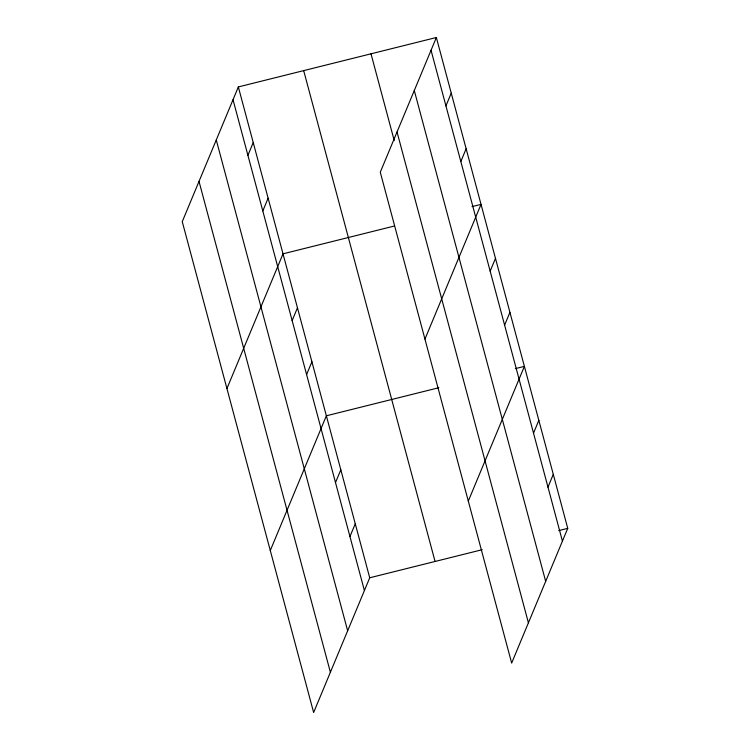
<?xml version="1.0" encoding="UTF-8"?>
<svg xmlns="http://www.w3.org/2000/svg" width="750" height="750" viewBox="0 0 750 750"><rect width="100%" height="100%" fill="white"/><g stroke="black" fill="none" stroke-linecap="round" stroke-linejoin="round"><path stroke-width="1.12" d="M238.341 86.934L182.259 221.653L313.641 712.5L369.722 577.781L238.341 86.934L436.359 37.5L567.741 528.347L511.659 663.066L380.278 172.219L436.359 37.5M247.912 155.334L253.228 142.566M262.8 210.966L268.116 198.197M226.931 388.538L283.012 253.828L394.359 226.022M292.144 320.587L297.459 307.819M306.6 374.578L311.916 361.809M445.931 105.9L451.247 93.131M270.291 550.519L326.363 415.8L438.834 387.722M460.819 161.531L466.134 148.763M335.503 482.569L340.819 469.8M424.95 339.103L481.022 204.384L472.013 206.634M349.95 536.559L355.266 523.791M490.163 271.153L495.478 258.384M504.609 325.144L509.925 312.375M468.3 501.084L524.381 366.366L515.372 368.616M533.513 433.134L538.837 420.356M547.969 487.125L553.284 474.356M369.722 577.781L482.194 549.703M558.722 530.597L567.741 528.347M431.044 50.269L562.425 541.116M414.291 90.516L545.672 581.362M397.031 131.972L528.413 622.819M371.006 53.812L394.237 140.597M303.684 70.622L435.066 561.469M233.025 99.713L364.406 590.559M216.272 139.95L347.653 630.797M199.012 181.416L330.394 672.263"/></g></svg>
